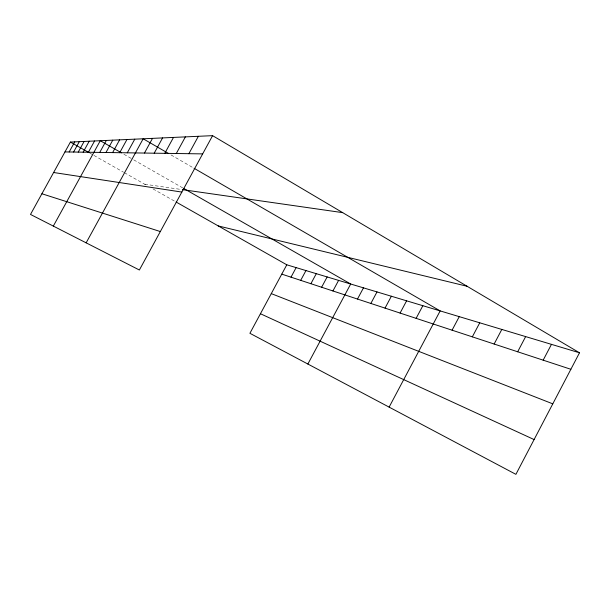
<?xml version="1.0" encoding="UTF-8"?>
<svg xmlns="http://www.w3.org/2000/svg" width="610" height="610" viewBox="0 0 610 610"><rect width="100%" height="100%" fill="white"/><g stroke="black" fill="none" stroke-linecap="round" stroke-linejoin="round"><path stroke-width="0.46" stroke-dasharray="3.05 2.29" d="M144.73 184.228L181.544 189.512M89.845 153.095L93.086 154.94M93.894 155.398L123.548 172.218M124.364 172.676L146.385 185.173M153.011 188.925L175.291 201.567M123.906 154.246L132.911 159.393M133.735 159.866L182.825 187.956M171.044 154.94L193.233 167.803"/><path stroke-width="0.91" d="M579.5 352.786L515.9 474.344L249.909 333.296L286.791 264.809L579.5 352.786L212.593 135.656L70.402 142.069L30.5 214.438L139.37 270.009L212.593 135.656M517.669 351.779L525.652 336.598M543.167 360.167L551.463 344.353M472.331 336.85L479.75 322.804M494.13 344.032L501.824 329.438M389.119 407.122L440.161 310.902L194.056 168.276M452.079 330.185L459.254 316.643M385.024 308.119L391.361 296.239M400.084 313.075L406.611 300.821M416.119 318.351L422.844 305.702M307.867 364.033L350.689 284.016L183.641 188.421M357.49 299.052L363.469 287.859M370.849 303.452L377.003 291.923M310.894 283.711L316.285 273.676M321.623 287.241L327.151 276.94M332.93 290.97L338.603 280.379M291 277.169L296.14 267.622M300.7 280.356L305.961 270.573M188.871 153.689L198.364 136.297M86.14 242.841L143.175 138.79L168.581 153.514M144.456 153.057L152.492 138.371M154.208 153.194L162.573 137.913M164.791 153.346L173.492 137.418M176.298 153.506L185.379 136.884M88.374 152.248L94.573 140.979M53.322 226.089L100.276 140.719L121.459 152.843M99.75 152.416L106.331 140.452M105.98 152.5L112.758 140.163M112.621 152.599L119.621 139.85M119.705 152.698L126.941 139.522M127.292 152.805L134.772 139.164M69.166 151.974L74.733 141.871M73.589 152.035L79.3 141.665M78.248 152.103L84.111 141.451M83.166 152.172L89.197 141.223M64.973 151.913L202.657 153.888M182.428 189.641L342.698 212.646M53.619 172.508L181.849 192.074M218.243 225.929L467.115 286.273M41.899 193.766L160.331 231.556M281.774 274.126L570.868 369.286M271.275 293.616L552.782 403.843M260.44 313.738L534.101 439.566M70.402 142.069L89.037 152.637M176.107 202.024L286.791 264.809"/></g></svg>
